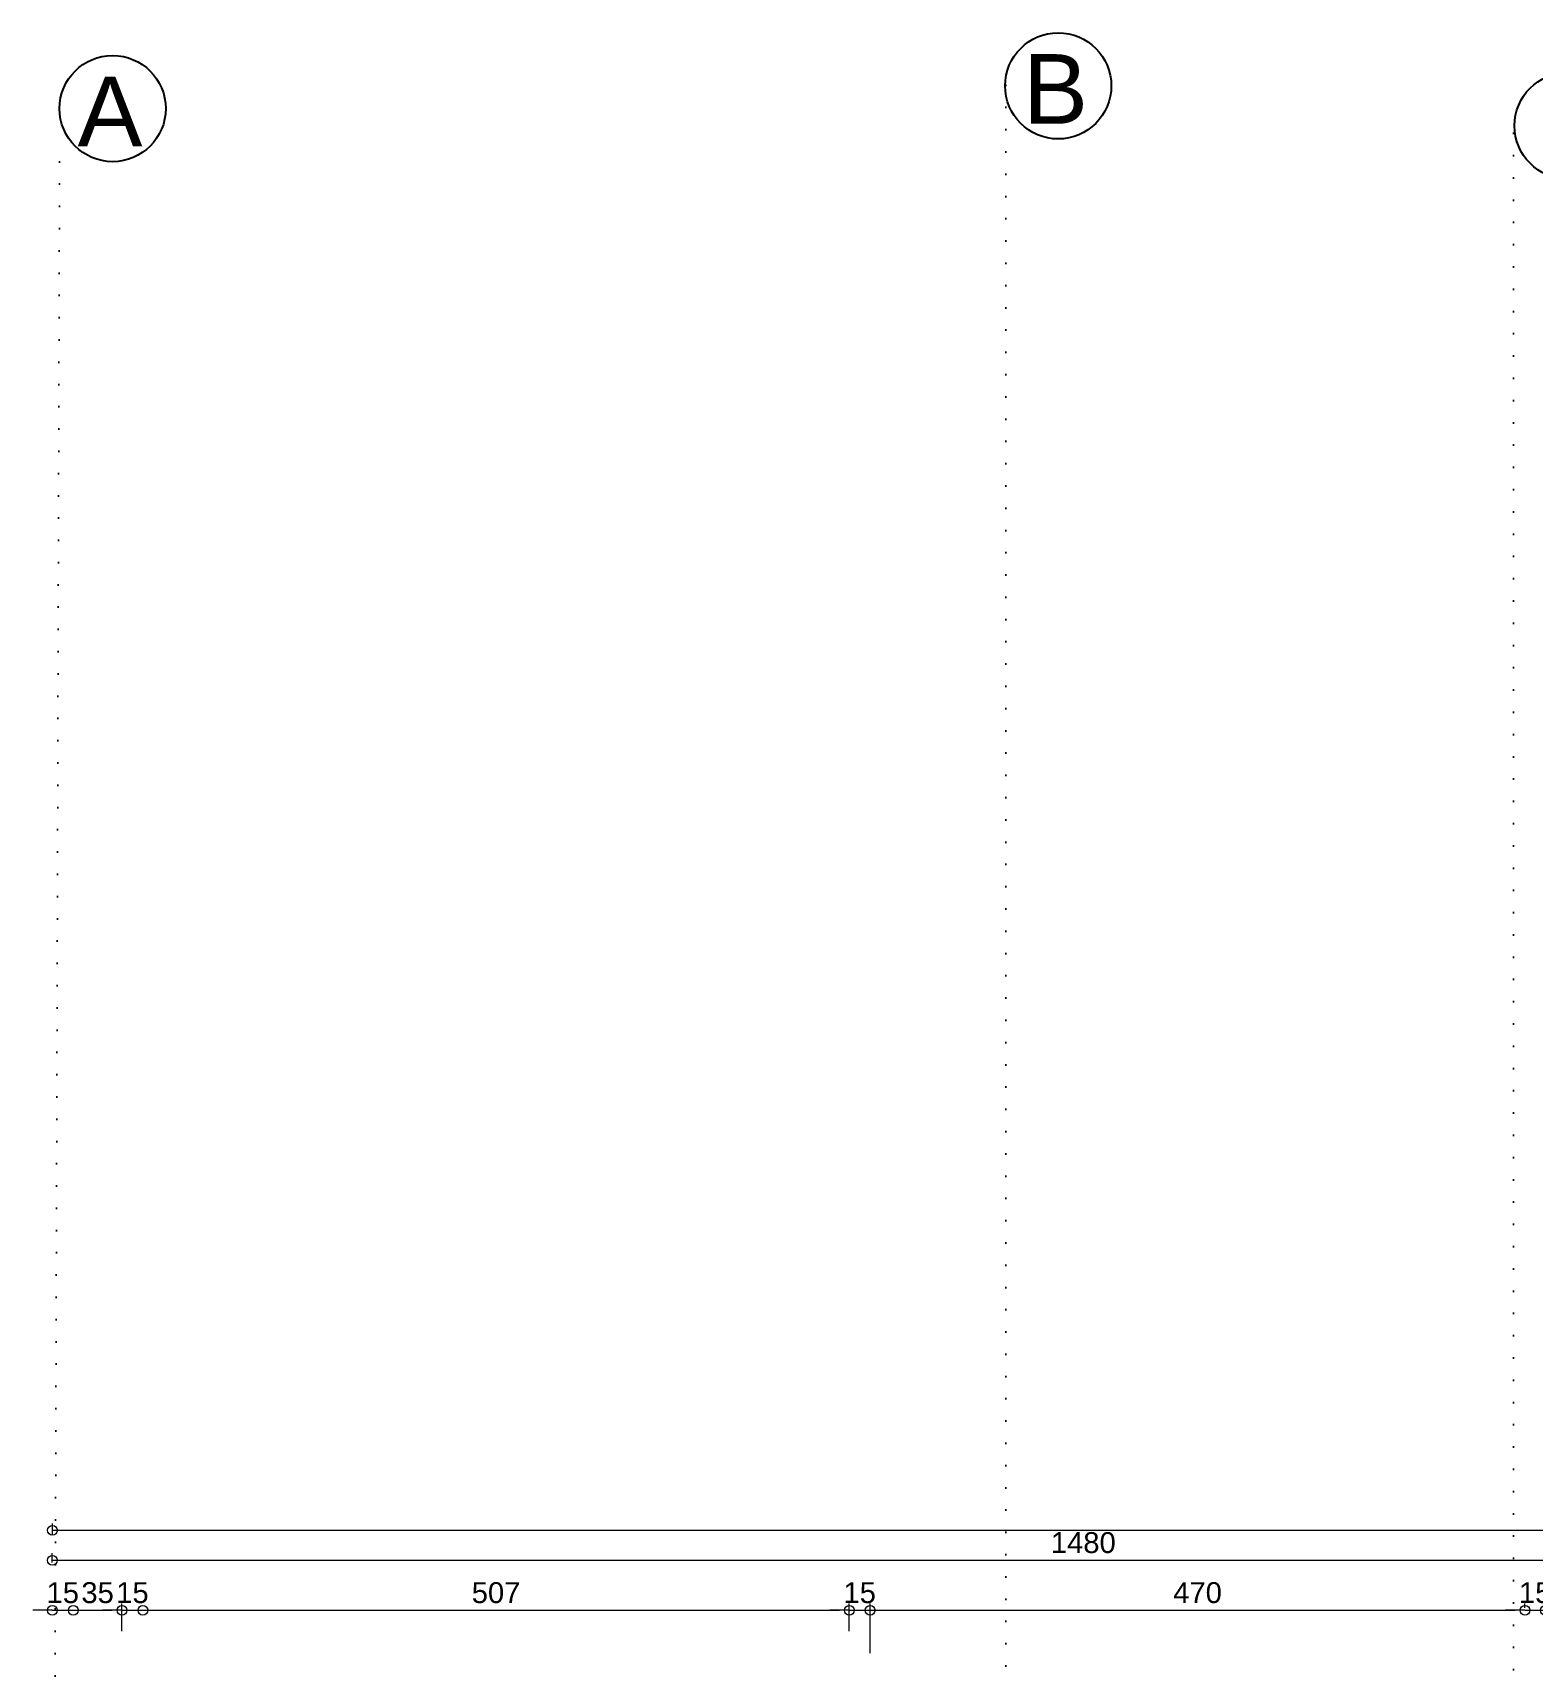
# Model space of a CAD drawing. Header units: millimetres. Extents: x 457 to 5134, y 142 to 3463.
# Drawn here: x 1286 to 2363, y 2287 to 3463 of the extents above; entities that cross this region are included whole.
import ezdxf

# ---------------------------------------------------------------- set-up
doc = ezdxf.new("R2010")
doc.units = ezdxf.units.MM
doc.linetypes.add('DOT2', pattern=[3.175, 0, -3.175])
doc.layers.add('SEM_AKS', color=161, linetype='Continuous')
doc.layers.add('SEM_IC OLCU', color=140, linetype='Continuous', lineweight=13)
doc.styles.get("Standard").update_dxf_attribs({"font": 'arial.ttf'})
doc.dimstyles.new('1-50-2', dxfattribs={"dimtxt": 15, "dimasz": 7, "dimexe": 5, "dimexo": 5, "dimgap": 5, "dimtad": 1, "dimdec": 0, "dimtxsty": 'Standard', "dimblk": 'ORIGIN', "dimcen": 5, "dimdle": 7, "dimclrd": 256, "dimclre": 256, "dimclrt": 256, "dimadec": 0, "dimazin": 0, "dimtfac": 1, "dimtdec": 0, "dimtix": 1, "dimtmove": 0, "dimatfit": 3, "dimldrblk": 'ORIGIN', "dimfxl": 1, "dimlwd": -1, "dimlwe": -1, "dimarcsym": 0})

# ---------------------------------------------------------------- blocks, each defined once
blk = doc.blocks.new('_Origin')
at = {"color": 0, "linetype": 'ByBlock', "lineweight": -2}
blk.add_line((0, 0), (-1, 0), dxfattribs=at)
blk.add_circle((0, 0), 0.5, dxfattribs=at)
blk = doc.blocks.new('*D196')
at = {"layer": 'Defpoints', "color": 0, "transparency": 16777216}
for p in [(4478, 2388.7), (1300, 2380.7), (4478, 2380.7)]:
    blk.add_point(p, dxfattribs=at)
at = {"layer": 'SEM_IC OLCU', "transparency": 16777216}
for p, q in [((1300, 2385.7), (1300, 2393.7)), ((1307, 2388.7), (4471, 2388.7)), ((4478, 2385.7), (4478, 2393.7))]:
    blk.add_line(p, q, dxfattribs=at)
at = {"layer": 'SEM_IC OLCU', "transparency": 16777216, "xscale": 7, "yscale": 7, "zscale": 7, "rotation": 180}
blk.add_blockref('_Origin', (1300, 2388.7), dxfattribs=at)
at = {"layer": 'SEM_IC OLCU', "transparency": 16777216, "xscale": 7, "yscale": 7, "zscale": 7}
blk.add_blockref('_Origin', (4478, 2388.7), dxfattribs=at)
at = {"layer": 'SEM_IC OLCU', "transparency": 16777216, "insert": (2889, 2401.4), "char_height": 15, "attachment_point": 5}
blk.add_mtext('3178', dxfattribs=at)
blk = doc.blocks.new('*D197')
at = {"layer": 'Defpoints', "color": 0, "transparency": 16777216}
for p in [(1299.9, 2331.3), (1314.9, 2331.3), (1314.9, 2331.3)]:
    blk.add_point(p, dxfattribs=at)
at = {"layer": 'SEM_IC OLCU', "transparency": 16777216}
for p, q in [((1292.9, 2331.3), (1285.9, 2331.3)), ((1299.9, 2331.3), (1314.9, 2331.3)), ((1321.9, 2331.3), (1328.9, 2331.3))]:
    blk.add_line(p, q, dxfattribs=at)
at = {"layer": 'SEM_IC OLCU', "transparency": 16777216, "xscale": 7, "yscale": 7, "zscale": 7}
blk.add_blockref('_Origin', (1299.9, 2331.3), dxfattribs=at)
at = {"layer": 'SEM_IC OLCU', "transparency": 16777216, "xscale": 7, "yscale": 7, "zscale": 7, "rotation": 180}
blk.add_blockref('_Origin', (1314.9, 2331.3), dxfattribs=at)
at = {"layer": 'SEM_IC OLCU', "transparency": 16777216, "insert": (1307.4, 2343.9), "char_height": 15, "attachment_point": 5}
blk.add_mtext('15', dxfattribs=at)
blk = doc.blocks.new('*D198')
at = {"layer": 'Defpoints', "color": 0, "transparency": 16777216}
for p in [(1314.9, 2331.3), (1349.9, 2331.3), (1349.9, 2311.3)]:
    blk.add_point(p, dxfattribs=at)
at = {"layer": 'SEM_IC OLCU', "transparency": 16777216}
for p, q in [((1321.9, 2331.3), (1342.9, 2331.3)), ((1349.9, 2316.3), (1349.9, 2336.3))]:
    blk.add_line(p, q, dxfattribs=at)
at = {"layer": 'SEM_IC OLCU', "transparency": 16777216, "xscale": 7, "yscale": 7, "zscale": 7, "rotation": 180}
blk.add_blockref('_Origin', (1314.9, 2331.3), dxfattribs=at)
at = {"layer": 'SEM_IC OLCU', "transparency": 16777216, "xscale": 7, "yscale": 7, "zscale": 7}
blk.add_blockref('_Origin', (1349.9, 2331.3), dxfattribs=at)
at = {"layer": 'SEM_IC OLCU', "transparency": 16777216, "insert": (1332.4, 2343.9), "char_height": 15, "attachment_point": 5}
blk.add_mtext('35', dxfattribs=at)
blk = doc.blocks.new('*D199')
at = {"layer": 'Defpoints', "color": 0, "transparency": 16777216}
for p in [(1886.9, 2331.3), (1871.9, 2311.3), (1886.9, 2295.5)]:
    blk.add_point(p, dxfattribs=at)
at = {"layer": 'SEM_IC OLCU', "transparency": 16777216}
for p, q in [((1864.9, 2331.3), (1857.9, 2331.3)), ((1871.9, 2316.3), (1871.9, 2336.3)), ((1871.9, 2331.3), (1886.9, 2331.3)), ((1886.9, 2300.5), (1886.9, 2336.3)), ((1893.9, 2331.3), (1900.9, 2331.3))]:
    blk.add_line(p, q, dxfattribs=at)
at = {"layer": 'SEM_IC OLCU', "transparency": 16777216, "xscale": 7, "yscale": 7, "zscale": 7}
blk.add_blockref('_Origin', (1871.9, 2331.3), dxfattribs=at)
at = {"layer": 'SEM_IC OLCU', "transparency": 16777216, "xscale": 7, "yscale": 7, "zscale": 7, "rotation": 180}
blk.add_blockref('_Origin', (1886.9, 2331.3), dxfattribs=at)
at = {"layer": 'SEM_IC OLCU', "transparency": 16777216, "insert": (1879.4, 2343.9), "char_height": 15, "attachment_point": 5}
blk.add_mtext('15', dxfattribs=at)
blk = doc.blocks.new('*D200')
at = {"layer": 'Defpoints', "color": 0, "transparency": 16777216}
for p in [(2356.9, 2331.3), (2356.9, 2328.1), (1886.9, 2295.5)]:
    blk.add_point(p, dxfattribs=at)
at = {"layer": 'SEM_IC OLCU', "transparency": 16777216}
for p, q in [((1886.9, 2300.5), (1886.9, 2336.3)), ((1893.9, 2331.3), (2349.9, 2331.3)), ((2356.9, 2333.1), (2356.9, 2336.3))]:
    blk.add_line(p, q, dxfattribs=at)
at = {"layer": 'SEM_IC OLCU', "transparency": 16777216, "xscale": 7, "yscale": 7, "zscale": 7, "rotation": 180}
blk.add_blockref('_Origin', (1886.9, 2331.3), dxfattribs=at)
at = {"layer": 'SEM_IC OLCU', "transparency": 16777216, "xscale": 7, "yscale": 7, "zscale": 7}
blk.add_blockref('_Origin', (2356.9, 2331.3), dxfattribs=at)
at = {"layer": 'SEM_IC OLCU', "transparency": 16777216, "insert": (2121.9, 2343.9), "char_height": 15, "attachment_point": 5}
blk.add_mtext('470', dxfattribs=at)
blk = doc.blocks.new('*D201')
at = {"layer": 'Defpoints', "color": 0, "transparency": 16777216}
for p in [(2371.5, 2331.3), (2356.9, 2328.1), (2371.5, 2324.3)]:
    blk.add_point(p, dxfattribs=at)
at = {"layer": 'SEM_IC OLCU', "transparency": 16777216}
for p, q in [((2349.9, 2331.3), (2342.9, 2331.3)), ((2356.9, 2333.1), (2356.9, 2336.3)), ((2356.9, 2331.3), (2371.5, 2331.3)), ((2371.5, 2329.3), (2371.5, 2336.3)), ((2378.5, 2331.3), (2385.5, 2331.3))]:
    blk.add_line(p, q, dxfattribs=at)
at = {"layer": 'SEM_IC OLCU', "transparency": 16777216, "xscale": 7, "yscale": 7, "zscale": 7}
blk.add_blockref('_Origin', (2356.9, 2331.3), dxfattribs=at)
at = {"layer": 'SEM_IC OLCU', "transparency": 16777216, "xscale": 7, "yscale": 7, "zscale": 7, "rotation": 180}
blk.add_blockref('_Origin', (2371.5, 2331.3), dxfattribs=at)
at = {"layer": 'SEM_IC OLCU', "transparency": 16777216, "insert": (2364.2, 2343.9), "char_height": 15, "attachment_point": 5}
blk.add_mtext('15', dxfattribs=at)
blk = doc.blocks.new('*D132')
at = {"layer": 'Defpoints', "color": 0, "transparency": 16777216}
for p in [(2779.9, 2367.2), (1299.9, 2360.6), (2779.9, 2360.6)]:
    blk.add_point(p, dxfattribs=at)
at = {"layer": 'SEM_IC OLCU', "transparency": 16777216}
for p, q in [((1299.9, 2365.6), (1299.9, 2372.2)), ((1306.9, 2367.2), (2772.9, 2367.2)), ((2779.9, 2365.6), (2779.9, 2372.2))]:
    blk.add_line(p, q, dxfattribs=at)
at = {"layer": 'SEM_IC OLCU', "transparency": 16777216, "xscale": 7, "yscale": 7, "zscale": 7, "rotation": 180}
blk.add_blockref('_Origin', (1299.9, 2367.2), dxfattribs=at)
at = {"layer": 'SEM_IC OLCU', "transparency": 16777216, "xscale": 7, "yscale": 7, "zscale": 7}
blk.add_blockref('_Origin', (2779.9, 2367.2), dxfattribs=at)
at = {"layer": 'SEM_IC OLCU', "transparency": 16777216, "insert": (2039.9, 2379.8), "char_height": 15, "attachment_point": 5}
blk.add_mtext('1480', dxfattribs=at)
blk = doc.blocks.new('*D135')
at = {"layer": 'Defpoints', "color": 0, "transparency": 16777216}
for p in [(1349.9, 2331.3), (1364.9, 2331.3), (1364.9, 2331.3)]:
    blk.add_point(p, dxfattribs=at)
at = {"layer": 'SEM_IC OLCU', "transparency": 16777216}
for p, q in [((1342.9, 2331.3), (1335.9, 2331.3)), ((1349.9, 2331.3), (1364.9, 2331.3)), ((1371.9, 2331.3), (1378.9, 2331.3))]:
    blk.add_line(p, q, dxfattribs=at)
at = {"layer": 'SEM_IC OLCU', "transparency": 16777216, "xscale": 7, "yscale": 7, "zscale": 7}
blk.add_blockref('_Origin', (1349.9, 2331.3), dxfattribs=at)
at = {"layer": 'SEM_IC OLCU', "transparency": 16777216, "xscale": 7, "yscale": 7, "zscale": 7, "rotation": 180}
blk.add_blockref('_Origin', (1364.9, 2331.3), dxfattribs=at)
at = {"layer": 'SEM_IC OLCU', "transparency": 16777216, "insert": (1357.4, 2343.9), "char_height": 15, "attachment_point": 5}
blk.add_mtext('15', dxfattribs=at)
blk = doc.blocks.new('*D136')
at = {"layer": 'Defpoints', "color": 0, "transparency": 16777216}
for p in [(1364.9, 2331.3), (1871.9, 2331.3), (1871.9, 2331.3)]:
    blk.add_point(p, dxfattribs=at)
at = {"layer": 'SEM_IC OLCU', "transparency": 16777216}
blk.add_line((1371.9, 2331.3), (1864.9, 2331.3), dxfattribs=at)
at = {"layer": 'SEM_IC OLCU', "transparency": 16777216, "xscale": 7, "yscale": 7, "zscale": 7, "rotation": 180}
blk.add_blockref('_Origin', (1364.9, 2331.3), dxfattribs=at)
at = {"layer": 'SEM_IC OLCU', "transparency": 16777216, "xscale": 7, "yscale": 7, "zscale": 7}
blk.add_blockref('_Origin', (1871.9, 2331.3), dxfattribs=at)
at = {"layer": 'SEM_IC OLCU', "transparency": 16777216, "insert": (1618.4, 2343.9), "char_height": 15, "attachment_point": 5}
blk.add_mtext('507', dxfattribs=at)

msp = doc.modelspace()

# ---------------------------------------------------------------- linework, layer by layer
at = {"layer": 'SEM_AKS', "linetype": 'DOT2', "ltscale": 5}
for p, q in [((1984.3, 3425.7), (1984.3, 180.6)), ((2348.7, 3391.1), (2348.7, 146)), ((1305.1, 3370.7), (1295.7, 170.5))]:
    msp.add_line(p, q, dxfattribs=at)
at = {"layer": 'SEM_AKS', "ltscale": 5}
for centre in [(2021.9, 3425.1), (1343.2, 3408.8), (2387.5, 3396.5)]:
    msp.add_circle(centre, 38.1, dxfattribs=at)

# ---------------------------------------------------------------- texts
at = {"layer": 'SEM_AKS', "linetype": 'DOT2', "ltscale": 5}
for s, p in [('B', (1996.7, 3397.9)), ('A', (1318, 3381.7))]:
    msp.add_text(s, height=50, dxfattribs=at).set_placement(p)

# ---------------------------------------------------------------- dimensions: what is measured, and where the dimension line sits
at = {"layer": 'SEM_IC OLCU'}
for base, p1, p2, picture, middle in [((4478, 2388.7), (1300, 2380.7), (4478, 2380.7), '*D196', (2889, 2401.4)), ((2779.9, 2367.2), (1299.9, 2360.6), (2779.9, 2360.6), '*D132', (2039.9, 2379.8)), ((1314.9, 2331.3), (1299.9, 2331.3), (1314.9, 2331.3), '*D197', (1307.4, 2343.9)), ((1364.9, 2331.3), (1349.9, 2331.3), (1364.9, 2331.3), '*D135', (1357.4, 2343.9))]:
    dim = msp.add_linear_dim(base=base, p1=p1, p2=p2, dimstyle='1-50-2', dxfattribs=at)
    dim.commit()
    dim.dimension.update_dxf_attribs({"geometry": picture, "text_midpoint": middle})
for base, p1, p2, picture, middle in [((1349.9, 2331.3), (1314.9, 2331.3), (1349.9, 2311.3), '*D198', (1332.4, 2343.9)), ((1871.9, 2331.3), (1364.9, 2331.3), (1871.9, 2331.3), '*D136', (1618.4, 2343.9)), ((1886.9, 2331.3), (1871.9, 2311.3), (1886.9, 2295.5), '*D199', (1879.4, 2343.9)), ((2356.9, 2331.3), (1886.9, 2295.5), (2356.9, 2328.1), '*D200', (2121.9, 2343.9)), ((2371.5, 2331.3), (2356.9, 2328.1), (2371.5, 2324.3), '*D201', (2364.2, 2343.9))]:
    dim = msp.add_linear_dim(base=base, p1=p1, p2=p2, dimstyle='1-50-2', override={"dimtmove": 1}, dxfattribs=at)
    dim.commit()
    dim.dimension.update_dxf_attribs({"geometry": picture, "text_midpoint": middle})

doc.saveas('drawing.dxf')
